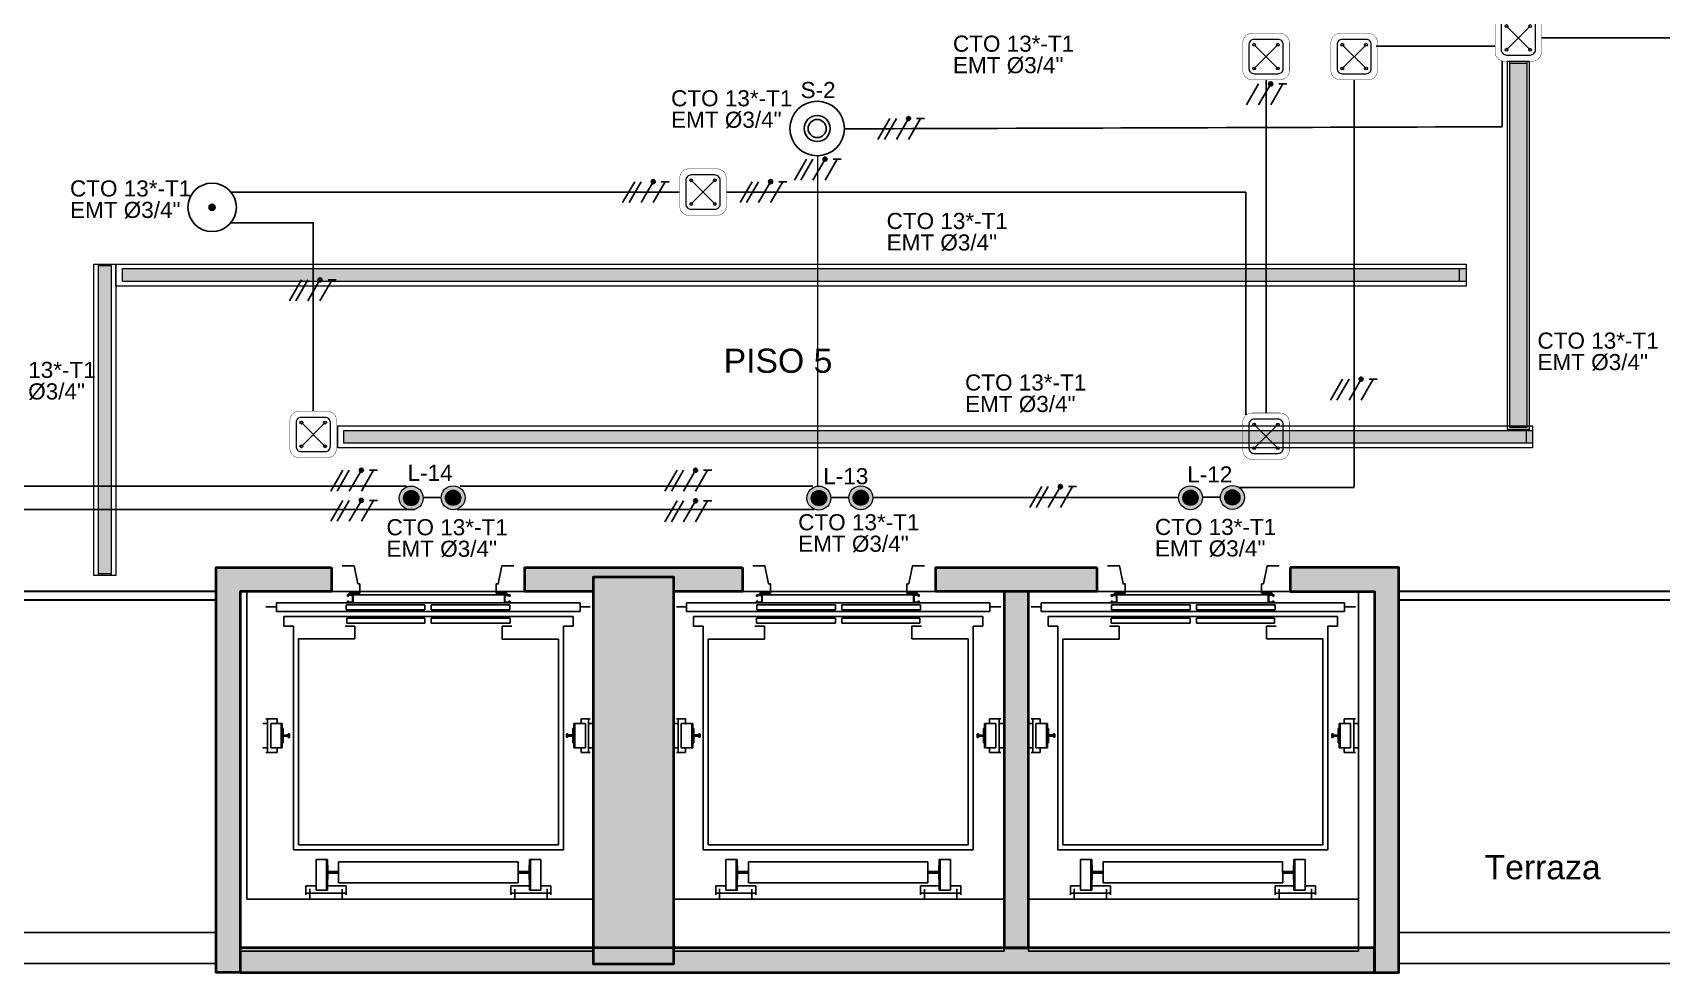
# Model space of a CAD drawing. Header units: metres. Extents: x -692 to 1029, y -233 to 3386.
# Drawn here: x 515.78 to 525.89, y 2475.04 to 2480.87 of the extents above; entities that cross this region are included whole.
import ezdxf
from ezdxf.lldxf.tags import DXFTag

# ---------------------------------------------------------------- set-up
doc = ezdxf.new("R2010")
doc.units = ezdxf.units.M
doc.linetypes.add('DASHED2', pattern=[9.525, 6.35, -3.175])
doc.linetypes.add('LÍNEAS_OCULTASX2', pattern=[0.75, 0.5, -0.25])
for name, color, linetype in [('-ALAMBRADO', 7, 'Continuous'), ('0-amob', 251, 'Continuous'), ('AREA LOCALES', 161, 'Continuous'), ('ASCENSOR', 251, 'Continuous'), ('BYPASS', 7, 'Continuous'), ('CAJA DE PASO', 86, 'Continuous'), ('F-2', 253, 'Continuous'), ('GG_PISO 5', 8, 'Continuous'), ('LUMINARIA EMERGENCIA DE EMPOTRAR', 1, 'Continuous'), ('MARCO', 4, 'Continuous'), ('SENSOR MOVIMIENTO', 3, 'Continuous')]:
    doc.layers.add(name, color=color, linetype=linetype)
for name, color, linetype, lineweight in [('-CN-GYD-LUMINARIA CINTA LED', 4, 'Continuous', 18), ('-CN-GYD-TUBERÍA ILUMINACION', 5, 'Continuous', 18), ('-CN-GYD-TUBERÍA TOMACORRIENTE PVC', 86, 'Continuous', 18), ('-CN-INTERRUPTORES DE PARED', 3, 'Continuous', 20), ('_TEXTO', 7, 'Continuous', 9), ('Estructura', 250, 'Continuous', 40), ('TEXTOS', 250, 'Continuous', 20), ('Textos 1', 7, 'Continuous', 25), ('Vidrio', 253, 'Continuous', 30)]:
    doc.layers.add(name, color=color, linetype=linetype, lineweight=lineweight)
for name, color, linetype, true_color in [('HACHTCOLUMNA', 7, 'Continuous', 0x5c5c5c), ('JCA_HATCH 254', 7, 'Continuous', 0xc4c4c4), ('PROYECCION', 7, 'DASHED2', 0x474747)]:
    doc.layers.add(name, color=color, linetype=linetype, true_color=true_color)
doc.layers.add('Muro', color=7, linetype='Continuous', lineweight=40, true_color=0x2e2e2e)
doc.styles.get("Standard").update_dxf_attribs({"font": 'arial.ttf'})
tags = doc.linetypes.add('EMT_LINE', pattern='A,0.5,-0.2,["EMT",Standard,S=0.1,R=0,X=-0.1,Y=-0.05],-0.25', length=0.95).pattern_tags.tags
tags[6] = DXFTag(74, 10)

# ---------------------------------------------------------------- blocks, each defined once
blk = doc.blocks.new('Caja de paso')
at = {"layer": '-CN-GYD-TUBERÍA TOMACORRIENTE PVC', "const_width": 0.00173}
blk.add_lwpolyline([(-0.1111, 0.0667), (-0.1111, -0.0667, 0.414214), (-0.0667, -0.1111), (0.0667, -0.1111, 0.414214), (0.1111, -0.0667), (0.1111, 0.0667, 0.414214), (0.0667, 0.1111), (-0.0667, 0.1111, 0.414214)], format="xyb", close=True, dxfattribs=at)
at = {"layer": '-CN-GYD-TUBERÍA TOMACORRIENTE PVC'}
blk.add_lwpolyline([(-0.0566, -0.0819), (0.0566, -0.0819, 0.414214), (0.0819, -0.0566), (0.0819, 0.0566, 0.414214), (0.0566, 0.0819), (-0.0566, 0.0819, 0.414214), (-0.0819, 0.0566), (-0.0819, -0.0566, 0.414214)], format="xyb", close=True, dxfattribs=at)
at = {"layer": '-CN-GYD-TUBERÍA TOMACORRIENTE PVC', "linetype": 'LÍNEAS_OCULTASX2'}
for points in [[(-0.0566, 0.0566), (0.0566, -0.0566)], [(0.0566, 0.0566), (-0.0566, -0.0566)]]:
    blk.add_lwpolyline(points, dxfattribs=at)
at = {"layer": '-CN-GYD-TUBERÍA TOMACORRIENTE PVC'}
for centre in [(-0.0566, 0.0566), (0.0566, 0.0566), (-0.0566, -0.0566), (0.0566, -0.0566)]:
    blk.add_circle(centre, 0.00665, dxfattribs=at)
blk = doc.blocks.new('Sensor 360º_')
at = {"layer": 'SENSOR MOVIMIENTO'}
for radius in [0.1126, 0.054, 0.0375]:
    blk.add_circle((0, 0), radius, dxfattribs=at)
blk = doc.blocks.new('3x')
at = {"layer": '-ALAMBRADO'}
h = blk.add_hatch(color=256, dxfattribs=at)
edge = h.paths.add_edge_path()
edge.add_arc((0.078, 0.13), 0.025, 0, 360)
for p, q in [((-0.152, 0.13), (-0.302, -0.13)), ((-0.072, 0.13), (-0.222, -0.13)), ((0.078, 0.13), (-0.072, -0.13)), ((0.228, 0.13), (0.078, -0.13))]:
    blk.add_line(p, q, dxfattribs=at)
blk.add_lwpolyline([(0.278, 0.13), (0.178, 0.13)], dxfattribs=at)
blk.add_circle((0.078, 0.13), 0.025, dxfattribs=at)
blk = doc.blocks.new('*U29')
at = {"layer": '-ALAMBRADO'}
blk.add_blockref('3x', (0, 0), dxfattribs=at)
blk = doc.blocks.new('2x')
at = {"layer": '-ALAMBRADO'}
h = blk.add_hatch(color=256, dxfattribs=at)
edge = h.paths.add_edge_path()
edge.add_arc((0.075, 0.13), 0.025, 0, 360)
for p, q in [((-0.075, 0.13), (-0.225, -0.13)), ((0.075, 0.13), (-0.075, -0.13)), ((0.225, 0.13), (0.075, -0.13))]:
    blk.add_line(p, q, dxfattribs=at)
blk.add_lwpolyline([(0.275, 0.13), (0.175, 0.13)], dxfattribs=at)
blk.add_circle((0.075, 0.13), 0.025, dxfattribs=at)
blk = doc.blocks.new('*U28')
at = {"layer": '-ALAMBRADO'}
blk.add_blockref('2x', (0, 0), dxfattribs=at)
blk = doc.blocks.new('A$Cfe640b9a')
at = {"layer": '-CN-INTERRUPTORES DE PARED'}
h = blk.add_hatch(dxfattribs=at)
h.set_pattern_fill('SWAMP', color=252, scale=0.5, angle=90)
h.set_pattern_definition([(270, (-2.052306, -0.42678), (0.0663011, -0.0153116), [0.0038279, -0.02679527]), (5e-10, (-2.052306, -0.428697), (0.06630109, 0.01531158), [0.00478487, -0.1278173]), (5e-10, (-2.052306, -0.429175), (0.06630109, 0.01531158), [0.0038279, -0.1287743]), (5e-10, (-2.052306, -0.428218), (0.06630109, 0.01531158), [0.0038279, -0.1287743]), (346.9961, (-2.052306, -0.429654), (0.0663011, 0.01531158), [0.00272185, -0.0653243]), (13.0039, (-2.052306, -0.42774), (3e-11, 0.03062316), [0.00272185, -0.0653243])])
h.paths.add_polyline_path([(0.391, -0.5006), (0.391, -0.4212), (-6.0268, -0.4212), (-6.0268, -0.5006)])
h.paths.add_polyline_path([(0.391, -0.4303), (0.391, -0.4823), (0.391, -0.4417)], flags=17)
at = {"layer": '-CN-INTERRUPTORES DE PARED', "color": 4}
for p, q in [((-6.0583, -0.5293), (-6.0583, -0.3925)), ((-6.0583, -0.3925), (0.391, -0.3925)), ((-6.0268, -0.5006), (-6.0268, -0.4212)), ((-6.0268, -0.4212), (0.391, -0.4212)), ((0.357, -0.4212), (0.357, -0.5006)), ((0.391, -0.3925), (0.391, -0.5293)), ((0.391, -0.5293), (-6.0583, -0.5293)), ((0.391, -0.5006), (-6.0268, -0.5006))]:
    blk.add_line(p, q, dxfattribs=at)
blk = doc.blocks.new('A$Cf6a103c6')
at = {"layer": '-CN-INTERRUPTORES DE PARED'}
h = blk.add_hatch(dxfattribs=at)
h.set_pattern_fill('SWAMP', color=252, scale=0.5, angle=90)
h.set_pattern_definition([(2e-16, (1.00104, -0.955465), (0.00826825, 0.0427351), [0.00206706, -0.01446944]), (90, (1.002075, -0.955465), (-0.008268254, 0.04273507), [0.00308414, -0.082386]), (90, (1.0023336, -0.955465), (-0.008268254, 0.04273507), [0.0024673, -0.08300283]), (90, (1.001817, -0.955465), (-0.008268254, 0.04273507), [0.0024673, -0.08300283]), (79.0499, (1.002592, -0.955465), (-0.00826825, 0.04273507), [0.0017411, -0.04178648]), (100.9501, (1.001558, -0.955465), (-0.01653651, 2e-11), [0.0017411, -0.04178648])])
h.paths.add_polyline_path([(1.104, 0.619), (0.998, 0.619), (0.998, -3.517), (1.104, -3.517)])
h.paths.add_polyline_path([(1.003, 0.619), (1.031, 0.619), (1.009, 0.619)])
at = {"layer": '-CN-GYD-LUMINARIA CINTA LED', "color": 4}
for p, q in [((0.983, -3.538), (0.983, 0.619)), ((0.998, -3.517), (0.998, 0.619)), ((1.104, 0.619), (1.104, -3.517)), ((1.119, 0.619), (1.119, -3.538)), ((0.998, 0.597), (1.104, 0.597)), ((1.119, -3.538), (0.983, -3.538)), ((1.104, -3.517), (0.998, -3.517))]:
    blk.add_line(p, q, dxfattribs=at)
blk.add_lwpolyline([(0.983, 0.619), (1.119, 0.619)], dxfattribs=at)
blk = doc.blocks.new('A$Cd32da91f')
at = {"layer": '-CN-GYD-TUBERÍA ILUMINACION', "linetype": 'EMT_LINE', "lineweight": 5, "ltscale": 10}
h = blk.add_hatch(color=256, dxfattribs=at)
h.dxf.hatch_style = 1
h.set_gradient(color1=(248, 215, 49), color2=(248, 215, 49), name='INVSPHERICAL')
h.paths.add_polyline_path([(0.088, -0.03), (0.097, -0.032), (0.106, -0.036), (0.114, -0.041), (0.122, -0.047), (0.127, -0.055), (0.132, -0.064), (0.134, -0.073), (0.135, -0.083), (0.134, -0.092), (0.132, -0.102), (0.127, -0.11), (0.122, -0.118), (0.114, -0.125), (0.106, -0.13), (0.097, -0.133), (0.088, -0.135), (0.078, -0.135), (0.068, -0.133), (0.059, -0.13), (0.051, -0.125), (0.044, -0.118), (0.038, -0.11), (0.034, -0.102), (0.031, -0.092), (0.03, -0.083), (0.031, -0.073), (0.034, -0.064), (0.038, -0.055), (0.044, -0.047), (0.051, -0.041), (0.059, -0.036), (0.068, -0.032), (0.078, -0.03)])
at = {"transparency": 33554687}
h = blk.add_hatch(color=256, dxfattribs=at)
h.dxf.hatch_style = 1
edge = h.paths.add_edge_path()
edge.add_ellipse((0.083, -0.083), major_axis=(0.0514, 0.0514), ratio=1, start_angle=0, end_angle=360)
edge.add_ellipse((0.083, -0.083), major_axis=(0.0584, 0.0584), ratio=1, start_angle=0, end_angle=360)
edge.add_ellipse((0.083, -0.083), major_axis=(0.0514, 0.0514), ratio=1, start_angle=0, end_angle=360)
edge.add_ellipse((0.083, -0.083), major_axis=(0.0584, 0.0584), ratio=1, start_angle=0, end_angle=360)
edge.add_ellipse((0.083, -0.083), major_axis=(0.0514, 0.0514), ratio=1, start_angle=0, end_angle=360)
edge.add_ellipse((0.083, -0.083), major_axis=(0.0584, 0.0584), ratio=1, start_angle=0, end_angle=360)
h = blk.add_hatch(dxfattribs=at)
h.set_pattern_fill('ANGLE', color=256)
h.set_pattern_definition([(0, (0, 0), (0, 6.985), [5.08, -1.905]), (90, (0, 0), (-6.985, 4e-16), [5.08, -1.905])])
edge = h.paths.add_edge_path()
edge.add_ellipse((0.083, -0.083), major_axis=(0.0584, 0.0584), ratio=1, start_angle=0, end_angle=360)
edge = h.paths.add_edge_path(flags=16)
edge.add_ellipse((0.083, -0.083), major_axis=(0.0372, 0.0372), ratio=1, start_angle=0, end_angle=360)
h = blk.add_hatch(color=256, dxfattribs=at)
h.dxf.hatch_style = 1
edge = h.paths.add_edge_path()
edge.add_ellipse((0.083, -0.083), major_axis=(0.0584, 0.0584), ratio=1, start_angle=0, end_angle=360)
edge = h.paths.add_edge_path(flags=16)
edge.add_ellipse((0.083, -0.083), major_axis=(0.0372, 0.0372), ratio=1, start_angle=0, end_angle=360)
at = {"layer": '-CN-GYD-TUBERÍA ILUMINACION', "linetype": 'Continuous', "ltscale": 10}
for major_axis in [(0.0584, 0.0584), (0.0372, 0.0372)]:
    blk.add_ellipse((0.083, -0.083), major_axis=major_axis, ratio=1, start_param=5.497787, end_param=11.780972, dxfattribs=at)
blk = doc.blocks.new('A$C078c93ae')
at = {"layer": 'LUMINARIA EMERGENCIA DE EMPOTRAR', "ltscale": 0.3}
h = blk.add_hatch(dxfattribs=at)
h.set_pattern_fill('ANSI31', color=256, scale=0.001)
h.set_pattern_definition([(45, (-0.005658, 0.0751944), (-0.00224506, 0.00224506), [])])
edge = h.paths.add_edge_path()
edge.add_arc((0.0752, 0.0752), 0.00949, 0, 360)
for radius in [0.0752, 0.00949]:
    blk.add_circle((0.0752, 0.0752, 0), radius, dxfattribs=at)
blk = doc.blocks.new('MARCOE-102')
for p, q in [((0, 0), (0, -2.5)), ((0, 0), (1.75, 0)), ((1.75, 0), (1.75, -0.45)), ((0, -2.5), (1.75, -2.5)), ((0.175, -0.175), (1.575, -0.175)), ((0.175, -0.175), (0.175, -2.325)), ((0.175, -2.325), (1.575, -2.325)), ((1.375, -0.45), (1.375, -0.275)), ((1.375, -0.275), (1.575, -0.275)), ((1.75, -0.45), (1.375, -0.45)), ((1.375, -2.05), (1.375, -2.225)), ((1.75, -2.05), (1.375, -2.05)), ((1.375, -2.225), (1.575, -2.225)), ((1.575, -0.275), (1.575, -0.175)), ((1.575, -2.325), (1.575, -2.225)), ((1.75, -2.5), (1.75, -2.05))]:
    blk.add_line(p, q)
at = {"layer": 'MARCO'}
blk.add_lwpolyline([(0, 0), (0, -2.5), (1.75, -2.5), (1.75, -2.05), (1.375, -2.05), (1.375, -2.225), (1.575, -2.225), (1.575, -2.325), (0.175, -2.325), (0.175, -0.175), (1.575, -0.175), (1.575, -0.275), (1.375, -0.275), (1.375, -0.45), (1.75, -0.45), (1.75, 0), (0, 0)], dxfattribs=at)
blk = doc.blocks.new('ASCENSOR')
at = {"layer": '0-amob'}
for p, q in [((-1.69, -0.498), (-1.747, -0.498)), ((-1.747, -0.498), (-1.747, -0.512)), ((-1.69, -0.564), (-1.69, -0.498)), ((-1.747, -0.512), (-1.859, -0.533)), ((-1.859, -0.533), (-1.859, -0.609)), ((-1.68, -0.564), (-1.69, -0.564))]:
    blk.add_line(p, q, dxfattribs=at)
blk.add_lwpolyline([(-1.68, -0.564), (-1.68, 0.413), (-1.69, 0.413), (-1.69, 0.347), (-1.747, 0.347), (-1.747, 0.361), (-1.859, 0.382), (-1.859, 0.458)], dxfattribs=at)
at = {"layer": 'ASCENSOR'}
for p, q in [((-1.605, 0.869), (-1.605, 0.932)), ((-0.91, 0.876), (-0.91, 0.932)), ((-0.7, 0.921), (-0.91, 0.921)), ((-0.88, 0.922), (-0.88, 0.95)), ((-0.73, 0.922), (-0.73, 0.95)), ((-0.7, 0.876), (-0.7, 0.932)), ((-1.63, -1.015), (-1.63, 0.869)), ((-1.575, 0.869), (-1.63, 0.869)), ((-1.575, 0.869), (-1.575, -1.015)), ((-1.485, 0.826), (-1.545, 0.826)), ((-1.545, 0.826), (-1.485, 0.826)), ((-1.545, -0.971), (-1.545, 0.826)), ((-1.485, 0.826), (-1.485, 0.766)), ((-0.91, 0.876), (-0.88, 0.876)), ((-0.73, 0.902), (-0.88, 0.902)), ((-0.88, 0.83), (-0.88, 0.902)), ((-0.73, 0.836), (-0.88, 0.836)), ((-0.88, 0.836), (-0.73, 0.836)), ((-0.85, 0.83), (-0.88, 0.83)), ((-0.85, 0.83), (-0.88, 0.83)), ((-0.85, 0.83), (-0.805, 0.83)), ((-0.85, 0.83), (-0.805, 0.83)), ((-0.85, 0.83), (-0.805, 0.83)), ((-0.85, 0.83), (-0.805, 0.83)), ((-0.85, 0.823), (-0.85, 0.83)), ((-0.85, 0.823), (-0.85, 0.83)), ((-0.809, 0.823), (-0.85, 0.823)), ((-0.809, 0.823), (-0.85, 0.823)), ((-0.809, 0.785), (-0.809, 0.823)), ((-0.76, 0.83), (-0.805, 0.83)), ((-0.76, 0.83), (-0.805, 0.83)), ((-0.76, 0.83), (-0.805, 0.83)), ((-0.76, 0.83), (-0.805, 0.83)), ((-0.802, 0.823), (-0.76, 0.823)), ((-0.802, 0.823), (-0.76, 0.823)), ((-0.802, 0.785), (-0.802, 0.823)), ((-0.76, 0.823), (-0.76, 0.83)), ((-0.76, 0.823), (-0.76, 0.83)), ((-0.76, 0.83), (-0.73, 0.83)), ((-0.76, 0.83), (-0.73, 0.83)), ((-0.73, 0.836), (-0.73, 0.902)), ((-0.73, 0.876), (-0.7, 0.876)), ((-0.73, 0.83), (-0.73, 0.836)), ((-1.485, 0.766), (-0.096, 0.766)), ((-1.405, 0.385), (-1.405, 0.735)), ((-0.126, 0.735), (-1.405, 0.735)), ((-0.816, 0.785), (-0.816, 0.792)), ((-0.816, 0.792), (-0.802, 0.792)), ((-0.809, 0.785), (-0.816, 0.785)), ((-0.802, 0.785), (-0.809, 0.785)), ((-0.795, 0.792), (-0.802, 0.792)), ((-0.802, 0.785), (-0.795, 0.785)), ((-0.795, 0.785), (-0.795, 0.792)), ((-0.126, 0.735), (-0.126, -0.88)), ((-0.096, 0.766), (-0.096, -0.911)), ((-0.036, 0.625), (-0.036, 0.555)), ((0.155, 0.625), (-0.036, 0.625)), ((0.184, 0.688), (0.128, 0.688)), ((0.128, 0.625), (0.128, 0.688)), ((0.147, 0.664), (0.21, 0.664)), ((0.155, 0.625), (0.155, 0.555)), ((0.173, 0.689), (0.173, 0.438)), ((0.155, 0.561), (-0.036, 0.561)), ((0.155, 0.555), (-0.036, 0.555)), ((-0.001, 0.552), (-0.001, 0.555)), ((-0.001, 0.555), (0.041, 0.555)), ((0.038, 0.552), (-0.001, 0.552)), ((0.038, 0.491), (0.038, 0.552)), ((0.041, 0.555), (0.041, 0.491)), ((0.089, 0.555), (0.041, 0.555)), ((0.047, 0.555), (0.047, 0.491)), ((0.05, 0.491), (0.05, 0.552)), ((0.05, 0.552), (0.089, 0.552)), ((0.089, 0.552), (0.089, 0.555)), ((0.089, 0.552), (0.089, 0.555)), ((0.128, 0.438), (0.128, 0.555)), ((-1.68, 0.434), (-1.671, 0.434)), ((-1.68, 0.434), (-1.671, 0.434)), ((-1.68, 0.399), (-1.68, 0.434)), ((-1.68, 0.399), (-1.68, 0.434)), ((-1.676, 0.43), (-1.674, 0.43)), ((-1.674, 0.43), (-1.676, 0.43)), ((-1.676, 0.402), (-1.676, 0.43)), ((-1.676, 0.43), (-1.676, 0.402)), ((-1.674, 0.426), (-1.674, 0.43)), ((-1.674, 0.426), (-1.674, 0.43)), ((-1.671, 0.426), (-1.674, 0.426)), ((-1.671, 0.426), (-1.674, 0.426)), ((-1.671, 0.434), (-1.671, 0.426)), ((-1.671, 0.434), (-1.671, 0.426)), ((-1.639, 0.434), (-1.639, 0.426)), ((-1.63, 0.434), (-1.639, 0.434)), ((-1.639, 0.434), (-1.63, 0.434)), ((-1.639, 0.426), (-1.639, 0.434)), ((-1.639, 0.426), (-1.635, 0.426)), ((-1.635, 0.426), (-1.639, 0.426)), ((-1.635, 0.43), (-1.633, 0.43)), ((-1.635, 0.426), (-1.635, 0.43)), ((-1.635, 0.43), (-1.635, 0.426)), ((-1.633, 0.43), (-1.635, 0.43)), ((-1.633, 0.402), (-1.633, 0.43)), ((-1.633, 0.402), (-1.633, 0.43)), ((-1.63, 0.399), (-1.63, 0.434)), ((-1.63, 0.434), (-1.63, 0.399)), ((-1.587, 0.433), (-1.618, 0.433)), ((-1.618, 0.433), (-1.618, -0.056)), ((-1.587, -0.056), (-1.587, 0.433)), ((-1.503, 0.434), (-1.534, 0.434)), ((-1.534, -0.056), (-1.534, 0.434)), ((-1.503, -0.056), (-1.503, 0.434)), ((-1.485, 0.385), (-1.485, 0.445)), ((-0.021, 0.485), (0.109, 0.485)), ((-0.021, -0.63), (-0.021, 0.485)), ((0.109, 0.485), (0.109, -0.63)), ((0.184, 0.438), (0.128, 0.438)), ((0.149, 0.463), (0.209, 0.463)), ((-1.63, 0.399), (-1.68, 0.399)), ((-1.63, 0.399), (-1.68, 0.399)), ((-1.633, 0.402), (-1.676, 0.402)), ((-1.676, 0.402), (-1.633, 0.402)), ((-1.405, 0.385), (-1.485, 0.385)), ((-1.618, -0.056), (-1.587, -0.056)), ((-1.587, -0.095), (-1.618, -0.095)), ((-1.618, -0.095), (-1.618, -0.583)), ((-1.587, -0.583), (-1.587, -0.095)), ((-1.534, -0.056), (-1.503, -0.056)), ((-1.503, -0.095), (-1.534, -0.095)), ((-1.534, -0.58), (-1.534, -0.095)), ((-1.503, -0.58), (-1.503, -0.095)), ((-1.618, -0.583), (-1.587, -0.583)), ((-1.534, -0.58), (-1.503, -0.58)), ((-1.405, -0.53), (-1.485, -0.53)), ((-1.485, -0.53), (-1.485, -0.59)), ((-1.405, -0.53), (-1.405, -0.88)), ((0.184, -0.583), (0.128, -0.583)), ((0.128, -0.583), (0.128, -0.7)), ((0.173, -0.834), (0.173, -0.583)), ((0.155, -0.7), (-0.036, -0.7)), ((-0.036, -0.77), (-0.036, -0.7)), ((0.155, -0.706), (-0.036, -0.706)), ((0.109, -0.63), (-0.021, -0.63)), ((-0.001, -0.697), (-0.001, -0.7)), ((0.038, -0.697), (-0.001, -0.697)), ((-0.001, -0.7), (0.041, -0.7)), ((0.038, -0.636), (0.038, -0.697)), ((0.041, -0.7), (0.041, -0.636)), ((0.047, -0.7), (0.047, -0.636)), ((0.089, -0.7), (0.047, -0.7)), ((0.05, -0.636), (0.05, -0.697)), ((0.05, -0.697), (0.089, -0.697)), ((0.089, -0.697), (0.089, -0.7)), ((0.149, -0.609), (0.209, -0.609)), ((0.155, -0.77), (0.155, -0.7)), ((0.155, -0.77), (-0.036, -0.77)), ((0.128, -0.77), (0.128, -0.833)), ((0.147, -0.809), (0.21, -0.809)), ((-0.126, -0.88), (-1.405, -0.88)), ((0.184, -0.833), (0.128, -0.833)), ((-1.485, -0.971), (-1.545, -0.971)), ((-0.096, -0.911), (-1.485, -0.911)), ((-1.485, -0.911), (-1.485, -0.971)), ((-0.91, -1.011), (-0.88, -1.011)), ((-0.91, -1.011), (-0.91, -1.083)), ((-0.85, -0.981), (-0.88, -0.981)), ((-0.85, -0.981), (-0.88, -0.981)), ((-0.88, -0.981), (-0.88, -1.052)), ((-0.73, -0.987), (-0.88, -0.987)), ((-0.88, -0.987), (-0.73, -0.987)), ((-0.808, -0.974), (-0.85, -0.974)), ((-0.808, -0.974), (-0.85, -0.974)), ((-0.85, -0.974), (-0.85, -0.981)), ((-0.85, -0.974), (-0.85, -0.981)), ((-0.85, -0.981), (-0.805, -0.981)), ((-0.85, -0.981), (-0.805, -0.981)), ((-0.85, -0.981), (-0.805, -0.981)), ((-0.85, -0.981), (-0.805, -0.981)), ((-0.808, -0.936), (-0.815, -0.936)), ((-0.815, -0.936), (-0.815, -0.943)), ((-0.815, -0.943), (-0.801, -0.943)), ((-0.808, -0.936), (-0.808, -0.974)), ((-0.801, -0.936), (-0.808, -0.936)), ((-0.76, -0.981), (-0.805, -0.981)), ((-0.76, -0.981), (-0.805, -0.981)), ((-0.76, -0.981), (-0.805, -0.981)), ((-0.76, -0.981), (-0.805, -0.981)), ((-0.801, -0.936), (-0.801, -0.974)), ((-0.801, -0.936), (-0.794, -0.936)), ((-0.794, -0.943), (-0.801, -0.943)), ((-0.801, -0.974), (-0.76, -0.974)), ((-0.801, -0.974), (-0.76, -0.974)), ((-0.794, -0.936), (-0.794, -0.943)), ((-0.76, -0.974), (-0.76, -0.981)), ((-0.76, -0.974), (-0.76, -0.981)), ((-0.76, -0.981), (-0.73, -0.981)), ((-0.76, -0.981), (-0.73, -0.981)), ((-0.73, -0.981), (-0.73, -0.987)), ((-0.73, -0.987), (-0.73, -1.052)), ((-0.73, -1.011), (-0.7, -1.011)), ((-0.7, -1.011), (-0.7, -1.083)), ((-1.575, -1.015), (-1.63, -1.015)), ((-1.605, -1.015), (-1.605, -1.083)), ((-0.7, -1.072), (-0.91, -1.072)), ((-0.73, -1.052), (-0.88, -1.052)), ((-0.88, -1.073), (-0.88, -1.1)), ((-0.73, -1.073), (-0.73, -1.1))]:
    blk.add_line(p, q, dxfattribs=at)
for centre, radius, start, end in [((0.044, 0.491), 0.006, 180, 270), ((0.044, 0.491), 0.003, 180, 270), ((0.044, 0.491), 0.006, 270, 0), ((0.044, 0.491), 0.003, 270, 0), ((0.044, -0.636), 0.006, 90, 180), ((0.044, -0.636), 0.003, 90, 180), ((0.044, -0.636), 0.006, 0, 90), ((0.044, -0.636), 0.003, 0, 90)]:
    blk.add_arc(centre, radius, start, end, dxfattribs=at)
for points in [[(-0.795, 0.792), (-0.795, 0.785), (-0.816, 0.785), (-0.816, 0.792)], [(-0.816, 0.785), (-0.816, 0.792), (-0.795, 0.785), (-0.816, 0.785)], [(-0.795, 0.785), (-0.816, 0.785), (-0.795, 0.792), (-0.816, 0.792)], [(-0.794, -0.943), (-0.794, -0.936), (-0.815, -0.936), (-0.815, -0.943)], [(-0.815, -0.936), (-0.815, -0.943), (-0.794, -0.936), (-0.815, -0.936)], [(-0.794, -0.936), (-0.815, -0.936), (-0.794, -0.943), (-0.815, -0.943)]]:
    blk.add_solid(points, dxfattribs=at)
at = {"layer": 'ASCENSOR', "xscale": 0.01999999999998181, "yscale": 0.01999999999998181, "zscale": 0.01999999999998181, "rotation": 270}
blk.add_blockref('MARCOE-102', (-1.63, -0.541), dxfattribs=at)
blk = doc.blocks.new('Est etapa 3 torre')
at = {"layer": 'HACHTCOLUMNA'}
h = blk.add_hatch(color=256, dxfattribs=at)
h.paths.add_polyline_path([(1123.55, -5959.124), (1123.05, -5959.124), (1123.05, -5957.624), (1123.55, -5957.624)])
h.paths.add_polyline_path([(1116.05, -5959.124), (1115.55, -5959.124), (1115.55, -5957.624), (1116.05, -5957.624)])
h.paths.add_polyline_path([(1139.548, -5959.124), (1139.048, -5959.124), (1139.048, -5957.624), (1139.548, -5957.624)])
h.paths.add_polyline_path([(1132.05, -5959.124), (1131.55, -5959.124), (1131.55, -5957.624), (1132.05, -5957.624)])
h.paths.add_polyline_path([(1140.048, -5967.649), (1140.048, -5968.149), (1138.548, -5968.149), (1138.548, -5967.649)])
h.paths.add_polyline_path([(1124.05, -5967.649), (1124.05, -5968.149), (1122.55, -5968.149), (1122.55, -5967.649)])
h.paths.add_polyline_path([(1131.05, -5967.649), (1131.05, -5968.149), (1132.55, -5968.149), (1132.55, -5967.649)])
h.paths.add_polyline_path([(1115.05, -5967.649), (1115.05, -5968.149), (1116.55, -5968.149), (1116.55, -5967.649)])
h.paths.add_polyline_path([(1140.048, -5975.649), (1140.048, -5976.149), (1138.548, -5976.149), (1138.548, -5975.649)])
h.paths.add_polyline_path([(1124.05, -5975.649), (1124.05, -5976.149), (1122.55, -5976.149), (1122.55, -5975.649)])
h.paths.add_polyline_path([(1131.05, -5975.649), (1131.05, -5976.149), (1132.55, -5976.149), (1132.55, -5975.649)])
h.paths.add_polyline_path([(1115.05, -5975.649), (1115.05, -5976.149), (1116.55, -5976.149), (1116.55, -5975.649)])
h.paths.add_polyline_path([(1140.048, -5985.749), (1140.048, -5986.249), (1138.548, -5986.249), (1138.548, -5985.749)])
h.paths.add_polyline_path([(1124.05, -5985.749), (1124.05, -5986.249), (1122.55, -5986.249), (1122.55, -5985.749)])
h.paths.add_polyline_path([(1131.05, -5985.749), (1131.05, -5986.249), (1132.55, -5986.249), (1132.55, -5985.749)])
h.paths.add_polyline_path([(1115.05, -5985.749), (1115.05, -5986.249), (1116.55, -5986.249), (1116.55, -5985.749)])
h.paths.add_polyline_path([(1140.048, -5993.749), (1140.048, -5994.249), (1138.548, -5994.249), (1138.548, -5993.749)])
h.paths.add_polyline_path([(1124.05, -5993.749), (1124.05, -5994.249), (1122.55, -5994.249), (1122.55, -5993.749)])
h.paths.add_polyline_path([(1131.05, -5993.749), (1131.05, -5994.249), (1132.55, -5994.249), (1132.55, -5993.749)])
h.paths.add_polyline_path([(1115.05, -5993.749), (1115.05, -5994.249), (1116.55, -5994.249), (1116.55, -5993.749)])
h.paths.add_polyline_path([(1132.05, -6003.426), (1131.55, -6003.426), (1131.55, -6004.922), (1132.05, -6004.922)])
h.paths.add_polyline_path([(1138.153, -6003.424), (1139.653, -6003.424), (1139.653, -6003.924), (1138.153, -6003.924)])
h.paths.add_polyline_path([(1116.05, -6004.924), (1116.05, -6003.424), (1115.55, -6003.424), (1115.55, -6004.924)])
h.paths.add_polyline_path([(1123.55, -6004.924), (1123.55, -6003.424), (1123.05, -6003.424), (1123.05, -6004.924)])
h.paths.add_polyline_path([(1139.048, -6011.949), (1139.048, -6009.549), (1139.548, -6009.549), (1139.548, -6011.949)])
h.paths.add_polyline_path([(1131.55, -6009.549), (1131.55, -6011.949), (1132.05, -6011.949), (1132.05, -6009.549)])
h.paths.add_polyline_path([(1123.05, -6009.549), (1123.05, -6011.949), (1123.55, -6011.949), (1123.55, -6009.549)])
h.paths.add_polyline_path([(1116.05, -6009.549), (1116.05, -6011.949), (1115.55, -6011.949), (1115.55, -6009.549)])
at = {"layer": 'Estructura'}
blk.add_lwpolyline([(1131.55, -6009.549), (1131.55, -6011.949), (1132.05, -6011.949), (1132.05, -6009.549)], close=True, dxfattribs=at)
blk = doc.blocks.new('A$C9ce45cf1')
at = {"layer": 'JCA_HATCH 254', "linetype": 'Continuous', "ltscale": 0.3, "transparency": 33554687}
h = blk.add_hatch(color=256, dxfattribs=at)
h.dxf.hatch_style = 1
h.paths.add_polyline_path([(54.67, 9.275), (54.67, 9.125), (54.104, 9.125), (54.104, 6.76), (53.954, 6.76), (53.954, 9.275)])
h = blk.add_hatch(color=256, dxfattribs=at)
h.dxf.hatch_style = 1
h.paths.add_polyline_path([(57.223, 9.275), (57.223, 9.125), (56.795, 9.125), (56.795, 9.215), (56.295, 9.215), (56.295, 9.125), (55.87, 9.125), (55.87, 9.275)])
h = blk.add_hatch(color=256, dxfattribs=at)
h.dxf.hatch_style = 1
h.paths.add_polyline_path([(59.422, 9.275), (59.422, 9.125), (58.423, 9.125), (58.423, 9.275)])
h = blk.add_hatch(color=256, dxfattribs=at)
h.dxf.hatch_style = 1
h.paths.add_polyline_path([(60.622, 9.275), (60.622, 9.125), (61.147, 9.125), (61.147, 6.76), (61.297, 6.76), (61.297, 9.275)])
h = blk.add_hatch(color=256, dxfattribs=at)
h.dxf.hatch_style = 1
h.paths.add_polyline_path([(58.847, 6.913), (58.997, 6.913), (58.997, 9.125), (58.847, 9.125), (58.847, 9.127), (58.847, 6.913), (58.847, 6.913)])
h = blk.add_hatch(color=256, dxfattribs=at)
h.dxf.hatch_style = 1
h.paths.add_polyline_path([(54.104, 6.76), (61.147, 6.76), (61.147, 6.913), (54.104, 6.913)])
at = {"layer": 'AREA LOCALES'}
blk.add_lwpolyline([(56.295, 6.893), (56.295, 9.125), (54.104, 9.125), (54.104, 6.893)], close=True, dxfattribs=at)
for points, elevation in [([(58.847, 6.893), (58.847, 9.125), (56.795, 9.125), (56.795, 6.893)], -1316.434), ([(61.047, 6.893), (61.047, 9.125), (58.997, 9.125), (58.997, 6.893)], 1207.545)]:
    blk.add_lwpolyline(points, close=True, dxfattribs=dict(at, elevation=elevation))
at = {"layer": 'F-2'}
for points in [[(53.954, 6.815), (53.954, 7.008), (51.175, 7.008), (51.175, 6.815)], [(63.743, 6.815), (63.743, 7.008), (61.297, 7.008), (61.297, 6.815)]]:
    blk.add_lwpolyline(points, close=True, dxfattribs=at)
at = {"layer": 'Muro'}
for points in [[(54.67, 9.275), (54.67, 9.125), (54.104, 9.125), (54.104, 6.76), (53.954, 6.76), (53.954, 9.275)], [(57.223, 9.275), (57.223, 9.125), (56.795, 9.125), (56.795, 9.215), (56.295, 9.215), (56.295, 9.125), (55.87, 9.125), (55.87, 9.275)], [(59.422, 9.275), (59.422, 9.125), (58.423, 9.125), (58.423, 9.275)], [(60.622, 9.275), (60.622, 9.125), (61.147, 9.125), (61.147, 6.76), (61.297, 6.76), (61.297, 9.275)], [(58.847, 6.913), (58.997, 6.913), (58.997, 6.913), (58.997, 9.125), (58.847, 9.125), (58.847, 9.127), (58.847, 9.127), (58.847, 9.127), (58.847, 6.913), (58.847, 6.913)], [(54.104, 6.76), (61.147, 6.76), (61.147, 6.913), (54.104, 6.913)]]:
    blk.add_lwpolyline(points, close=True, dxfattribs=at)
at = {"layer": 'PROYECCION'}
for p, q in [((54.145, 9.125), (54.145, 7.215)), ((56.295, 7.215), (54.145, 7.215)), ((58.847, 7.215), (56.795, 7.215)), ((61.047, 7.215), (58.997, 7.215))]:
    blk.add_line(p, q, dxfattribs=at)
at = {"layer": 'Vidrio'}
for points in [[(53.954, 9.075), (53.954, 9.125), (51.355, 9.125), (51.355, 9.075)], [(63.743, 9.075), (63.743, 9.125), (61.297, 9.125), (61.297, 9.075)]]:
    blk.add_lwpolyline(points, close=True, dxfattribs=at)
at = {"layer": 'ASCENSOR', "rotation": 269.9943251266501}
blk.add_blockref('ASCENSOR', (55.345, 7.426), dxfattribs=at)
at = {"layer": 'ASCENSOR', "xscale": -1, "rotation": 90.0056748733478}
for p in [(57.744, 7.426), (59.946, 7.426)]:
    blk.add_blockref('ASCENSOR', p, dxfattribs=at)
at = {"layer": 'Muro'}
blk.add_blockref('Est etapa 3 torre', (-1075.255, 6018.763), dxfattribs=at)
at = {"layer": 'Textos 1', "color": 8, "linetype": 'Continuous', "ltscale": 0.3}
for s, p in [('PISO 5', (57.105, 10.484)), ('Terraza', (61.829, 7.339))]:
    blk.add_text(s, height=0.15, dxfattribs=at).set_placement(p)

msp = doc.modelspace()

# ---------------------------------------------------------------- linework, layer by layer
at = {"layer": '-CN-GYD-TUBERÍA ILUMINACION', "linetype": 'EMT_LINE', "ltscale": 10, "const_width": 0.01}
for points in [[(524.12, 2480.789), (524.86, 2480.789)], [(526.707, 2480.84), (525.147, 2480.84)], [(524.903, 2480.697), (524.903, 2480.288)], [(523.437, 2480.58), (523.437, 2478.511)], [(523.984, 2480.58), (523.984, 2478.048)], [(520.82, 2480.275), (524.903, 2480.288)], [(520.653, 2478.057), (520.653, 2480.108)], [(519.795, 2479.882), (517.01, 2479.882)], [(520.087, 2479.882), (523.312, 2479.882)], [(523.312, 2478.498), (523.312, 2479.882)], [(517.009, 2479.691), (517.521, 2479.691), (517.521, 2478.523)], [(523.268, 2478.048), (523.984, 2478.048)], [(518.204, 2477.985), (518.315, 2477.985)], [(520.735, 2477.985), (520.846, 2477.985)], [(520.994, 2477.985), (522.893, 2477.985)], [(523.042, 2477.987), (523.153, 2477.987)]]:
    msp.add_lwpolyline(points, dxfattribs=at)
at = {"layer": '-CN-GYD-TUBERÍA ILUMINACION', "linetype": 'EMT_LINE', "ltscale": 10}
for points in [[(515.405, 2478.056, 0.01, 0.01, 0), (518.102, 2478.056, 0, 0, 0)], [(518.432, 2478.056, 0.01, 0.01, 0), (520.625, 2478.056, 0, 0, 0)], [(515.404, 2477.912, 0.01, 0.01, 0), (518.154, 2477.912, 0.01, 0.01, 0)], [(518.414, 2477.912, 0.01, 0.01, 0), (520.632, 2477.912, 0, 0, 0)]]:
    msp.add_lwpolyline(points, format="xyseb", dxfattribs=at)
at = {"layer": 'GG_PISO 5'}
for points in [[(517.366, 2476.496), (517.373, 2476.496), (517.373, 2476.517), (517.366, 2476.517)], [(517.373, 2476.517), (517.366, 2476.517), (517.373, 2476.496), (517.373, 2476.517)], [(517.373, 2476.496), (517.373, 2476.517), (517.366, 2476.496), (517.366, 2476.517)], [(519.101, 2476.496), (519.094, 2476.496), (519.094, 2476.517), (519.101, 2476.517)], [(519.094, 2476.517), (519.101, 2476.517), (519.094, 2476.496), (519.094, 2476.517)], [(519.094, 2476.496), (519.094, 2476.517), (519.101, 2476.496), (519.101, 2476.517)], [(519.916, 2476.496), (519.923, 2476.496), (519.923, 2476.517), (519.916, 2476.517)], [(519.923, 2476.517), (519.916, 2476.517), (519.923, 2476.496), (519.923, 2476.517)], [(519.923, 2476.496), (519.923, 2476.517), (519.916, 2476.496), (519.916, 2476.517)], [(521.651, 2476.496), (521.644, 2476.496), (521.644, 2476.517), (521.651, 2476.517)], [(521.644, 2476.517), (521.651, 2476.517), (521.644, 2476.496), (521.644, 2476.517)], [(521.644, 2476.496), (521.644, 2476.517), (521.651, 2476.496), (521.651, 2476.517)], [(522.119, 2476.496), (522.126, 2476.496), (522.126, 2476.517), (522.119, 2476.517)], [(522.126, 2476.517), (522.119, 2476.517), (522.126, 2476.496), (522.126, 2476.517)], [(522.126, 2476.496), (522.126, 2476.517), (522.119, 2476.496), (522.119, 2476.517)], [(523.853, 2476.496), (523.846, 2476.496), (523.846, 2476.517), (523.853, 2476.517)], [(523.846, 2476.517), (523.853, 2476.517), (523.846, 2476.496), (523.846, 2476.517)], [(523.846, 2476.496), (523.846, 2476.517), (523.853, 2476.496), (523.853, 2476.517)]]:
    msp.add_solid(points, dxfattribs=at)

# ---------------------------------------------------------------- block references
at = {"layer": '-CN-GYD-LUMINARIA CINTA LED', "yscale": 0.55}
msp.add_blockref('A$Cf6a103c6', (523.952, 2480.354), dxfattribs=at)
at = {"layer": '-CN-GYD-LUMINARIA CINTA LED', "xscale": 0.3, "rotation": 270}
msp.add_blockref('A$Cfe640b9a', (516.688, 2477.618), dxfattribs=at)
at = {"layer": '-CN-GYD-LUMINARIA CINTA LED'}
for p, xscale in [((524.172, 2479.828), 1.3), ((524.641, 2478.823), 1.15)]:
    msp.add_blockref('A$Cfe640b9a', p, dxfattribs=dict(at, xscale=xscale))
msp.add_blockref('A$C9ce45cf1', (462.964, 2468.276))
at = {"layer": '_TEXTO', "linetype": 'Continuous', "ltscale": 10, "xscale": 0.5, "yscale": 0.5}
for name, p, zscale in [('*U28', (523.428, 2480.489), 0.5), ('*U29', (521.178, 2480.274, 0), 320), ('*U29', (520.66, 2480.022, 0), 320), ('*U29', (519.593, 2479.882), 320), ('*U29', (520.322, 2479.882), 320), ('*U29', (517.524, 2479.272), 320), ('*U29', (523.988, 2478.656, 0), 320), ('*U29', (517.781, 2478.09, 0), 320), ('*U29', (519.856, 2478.09, 0), 320), ('*U29', (522.121, 2477.988, 0), 320), ('*U29', (517.781, 2477.903, 0), 320), ('*U29', (519.856, 2477.9, 0), 320)]:
    msp.add_blockref(name, p, dxfattribs=dict(at, zscale=zscale))
at = {"layer": 'BYPASS', "xscale": 0.9, "yscale": 0.9}
for p in [(518.055, 2478.057), (518.315, 2478.059), (520.586, 2478.057), (520.846, 2478.059), (522.893, 2478.059), (523.153, 2478.061)]:
    msp.add_blockref('A$Cd32da91f', p, dxfattribs=at)
at = {"layer": 'CAJA DE PASO', "linetype": 'Continuous', "ltscale": 10, "xscale": 1.3, "yscale": 1.3, "zscale": 45.18280937220077}
for p in [(525.003, 2480.84), (523.437, 2480.724), (523.984, 2480.724), (519.941, 2479.882), (517.521, 2478.377), (523.437, 2478.366)]:
    msp.add_blockref('Caja de paso', p, dxfattribs=at)
at = {"layer": 'LUMINARIA EMERGENCIA DE EMPOTRAR', "xscale": 2, "yscale": 2}
msp.add_blockref('A$C078c93ae', (516.743, 2479.637, 0), dxfattribs=at)
at = {"layer": 'SENSOR MOVIMIENTO', "xscale": 1.5, "yscale": 1.5}
msp.add_blockref('Sensor 360º_', (520.65, 2480.277), dxfattribs=at)

# ---------------------------------------------------------------- texts
at = {"layer": 'TEXTOS', "char_height": 0.1, "attachment_point": 1}
for insert, width in [((521.493, 2480.854), 0.72514), ((519.743, 2480.515), 0.72835), ((516.011, 2479.955), 0.72835), ((521.081, 2479.753), 0.73999), ((525.122, 2479.01), 0.72835), ((515.418, 2478.828), 0.72835), ((521.568, 2478.75), 0.72835), ((517.976, 2477.851), 0.72835), ((520.532, 2477.882), 0.72835), ((522.747, 2477.853), 0.73212)]:
    msp.add_mtext('\\A1;\\pxsm0.8;CTO 13*-T1\\PEMT Ø3/4"       ', dxfattribs=dict(at, insert=insert, width=width))
for s, width, insert in [('S-2', 0.21103, (520.547, 2480.566)), ('\\pxqc;L-14', 0.77349, (517.86, 2478.189)), ('\\pxqc;L-13', 0.77349, (520.441, 2478.168)), ('\\pxqc;L-12', 0.77349, (522.701, 2478.179))]:
    msp.add_mtext_dynamic_manual_height_columns(s, width=width, gutter_width=0.325, heights=[0], dxfattribs=dict(at, insert=insert))

doc.saveas('drawing.dxf')
